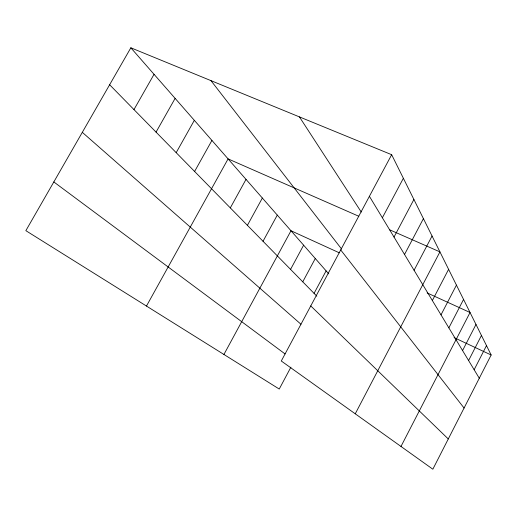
<?xml version="1.0" encoding="UTF-8"?>
<svg xmlns="http://www.w3.org/2000/svg" width="517" height="517" viewBox="0 0 517 517"><rect width="100%" height="100%" fill="white"/><g stroke="black" fill="none" stroke-linecap="round" stroke-linejoin="round"><path stroke-width="0.78" d="M474.147 369.726L486.491 345.602M391.66 154.699L491.15 354.985L432.845 469.203L281.293 361.008L391.66 154.699L130.846 47.797L25.85 230.666L279.245 389.043L290.909 367.16M468.596 360.53L481.45 335.462M400.985 446.455L470.043 312.501L427.126 292.906M462.573 350.558L475.989 324.463M448.859 327.856L463.555 299.433M441.007 314.859L456.44 285.113M432.354 300.532L448.601 269.338M355.25 413.807L439.928 251.876L389.385 229.69M414.078 270.268L432.05 236.017M404.533 254.467L423.417 218.633M394.012 237.057L413.904 199.478M382.367 217.773L403.376 178.287M314.065 293.359L326.104 270.869M302.762 281.823L315.286 258.513M290.56 269.376L303.621 245.181M223.926 354.462L290.993 230.756L339.352 252.832M263.024 241.277L277.286 215.098M247.404 225.334L262.358 198.037M230.311 207.899L246.021 179.38M146.473 306.058L228.087 158.887L358.798 216.261M194.605 171.463L211.925 140.424M176.181 152.664L194.334 120.325M156.05 132.119L175.121 98.379M133.968 109.585L154.053 74.306M454.055 337.601L491.15 354.985M53.826 181.939L285.067 353.945M82.306 132.333L300.959 324.243M310.756 305.935L448.284 438.965M109.63 84.749L316.824 296.176M130.846 47.797L328.747 273.887M340.709 249.944L464.072 408.036M210.968 80.639L341.614 249.058M299.433 116.9L361.273 212.048M369.403 196.311L479.285 378.231"/></g></svg>
